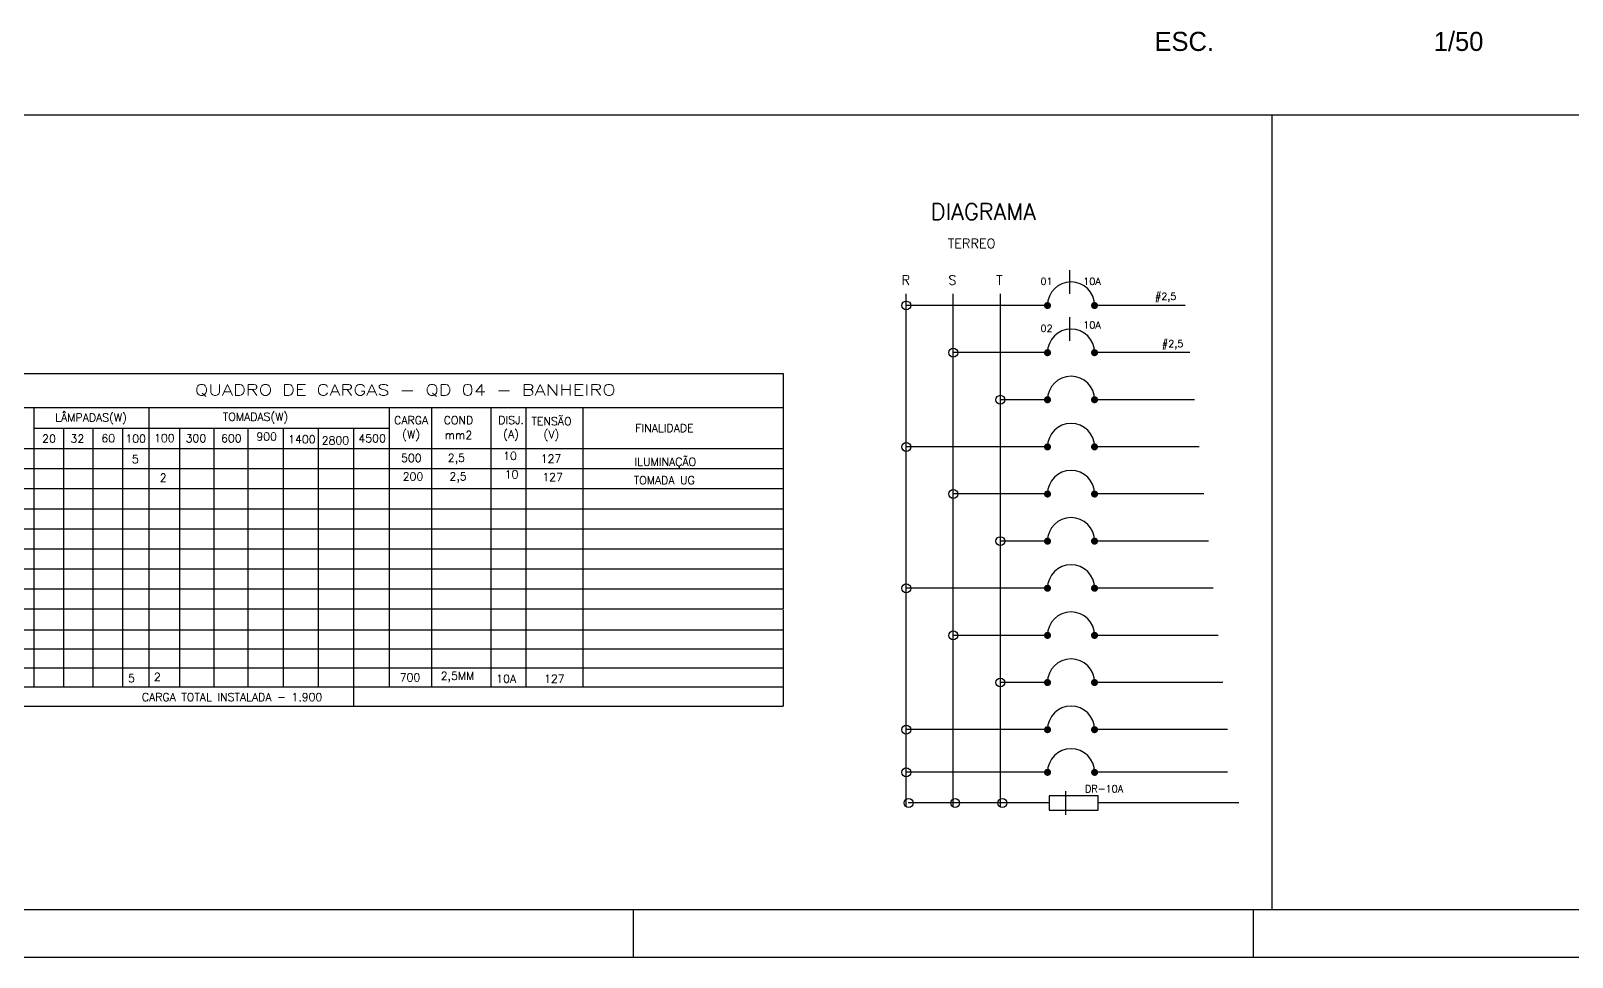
# Model space of a CAD drawing. Header units: inches. Extents: x 645122 to 645329, y 8794230 to 8794268.
# Drawn here: x 645133.84 to 645150, y 8794230.42 to 8794240.13 of the extents above; entities that cross this region are included whole.
import ezdxf
from ezdxf.enums import TextEntityAlignment as Align

# ---------------------------------------------------------------- set-up
doc = ezdxf.new("R2010")
doc.units = ezdxf.units.IN
doc.header["$LTSCALE"] = 8
doc.header["$MEASUREMENT"] = 0
for name, color, linetype in [('pena01', 8, 'Continuous'), ('pena02', 7, 'Continuous'), ('pena1', 8, 'Continuous'), ('pena3', 2, 'Continuous'), ('pena9', 6, 'Continuous')]:
    doc.layers.add(name, color=color, linetype=linetype)
doc.styles.add('ARIAL', font='arial.ttf', dxfattribs={"height": 36})
doc.styles.add('ROMANS', font='romans', dxfattribs={"height": 0.2})

msp = doc.modelspace()

# ---------------------------------------------------------------- linework, layer by layer
at = {"layer": 'pena02', "linetype": 'Continuous'}
for p, q in [((645144.733, 8794237.374), (645144.733, 8794237.621)), ((645144.733, 8794236.88), (645144.733, 8794237.127)), ((645144.692, 8794231.914), (645144.692, 8794232.161))]:
    msp.add_line(p, q, dxfattribs=at)
at = {"layer": 'pena02'}
for p, q in [((645143.018, 8794232), (645143.018, 8794237.374)), ((645143.511, 8794231.996), (645143.511, 8794237.374)), ((645144.005, 8794231.996), (645144.005, 8794237.374)), ((645144.499, 8794237.251), (645143.018, 8794237.251)), ((645145.941, 8794237.251), (645144.992, 8794237.251)), ((645144.499, 8794236.757), (645143.511, 8794236.757)), ((645145.991, 8794236.757), (645144.992, 8794236.757)), ((645133.137, 8794236.539), (645141.727, 8794236.539)), ((645141.727, 8794236.539), (645141.727, 8794234.073)), ((645133.137, 8794236.182), (645141.727, 8794236.182)), ((645133.874, 8794236.182), (645133.874, 8794234.073)), ((645135.079, 8794236.182), (645135.079, 8794234.073)), ((645137.597, 8794236.182), (645137.597, 8794234.073)), ((645138.043, 8794236.182), (645138.043, 8794234.073)), ((645138.664, 8794236.182), (645138.664, 8794234.073)), ((645139.032, 8794236.182), (645139.032, 8794234.073)), ((645139.627, 8794236.182), (645139.627, 8794234.073)), ((645144.499, 8794236.263), (645144.005, 8794236.263)), ((645146.04, 8794236.263), (645144.992, 8794236.263)), ((645133.874, 8794235.967), (645137.597, 8794235.967)), ((645134.183, 8794235.967), (645134.183, 8794234.073)), ((645134.492, 8794235.967), (645134.492, 8794234.073)), ((645134.801, 8794235.967), (645134.801, 8794234.073)), ((645135.4, 8794235.967), (645135.4, 8794234.073)), ((645135.76, 8794235.967), (645135.76, 8794234.073)), ((645136.115, 8794235.967), (645136.115, 8794234.073)), ((645136.485, 8794235.967), (645136.485, 8794234.073)), ((645136.855, 8794235.967), (645136.855, 8794234.073)), ((645137.225, 8794235.967), (645137.225, 8794234.073)), ((645133.137, 8794235.751), (645137.597, 8794235.751)), ((645137.597, 8794235.751), (645141.727, 8794235.751)), ((645144.499, 8794235.769), (645143.018, 8794235.769)), ((645146.089, 8794235.769), (645144.992, 8794235.769)), ((645133.137, 8794235.542), (645137.597, 8794235.542)), ((645137.597, 8794235.542), (645141.727, 8794235.542)), ((645133.137, 8794235.332), (645137.597, 8794235.332)), ((645137.597, 8794235.332), (645141.727, 8794235.332)), ((645144.499, 8794235.276), (645143.511, 8794235.276)), ((645146.139, 8794235.276), (645144.992, 8794235.276)), ((645133.137, 8794235.122), (645137.597, 8794235.122)), ((645137.597, 8794235.122), (645141.727, 8794235.122)), ((645133.137, 8794234.912), (645137.597, 8794234.912)), ((645137.597, 8794234.912), (645141.727, 8794234.912)), ((645133.137, 8794234.702), (645137.597, 8794234.702)), ((645137.597, 8794234.702), (645141.727, 8794234.702)), ((645144.499, 8794234.782), (645144.005, 8794234.782)), ((645146.188, 8794234.782), (645144.992, 8794234.782)), ((645133.137, 8794234.493), (645137.597, 8794234.493)), ((645137.597, 8794234.493), (645141.727, 8794234.493)), ((645133.137, 8794234.283), (645137.597, 8794234.283)), ((645137.597, 8794234.283), (645141.727, 8794234.283)), ((645144.499, 8794234.288), (645143.018, 8794234.288)), ((645146.237, 8794234.288), (645144.992, 8794234.288)), ((645133.137, 8794234.073), (645141.727, 8794234.073)), ((645133.874, 8794234.063), (645133.874, 8794233.254)), ((645134.183, 8794234.063), (645134.183, 8794233.254)), ((645134.492, 8794234.063), (645134.492, 8794233.254)), ((645134.801, 8794234.063), (645134.801, 8794233.254)), ((645135.079, 8794234.063), (645135.079, 8794233.254)), ((645135.4, 8794234.063), (645135.4, 8794233.254)), ((645135.76, 8794234.063), (645135.76, 8794233.254)), ((645136.115, 8794234.063), (645136.115, 8794233.254)), ((645136.485, 8794234.063), (645136.485, 8794233.254)), ((645136.855, 8794234.063), (645136.855, 8794233.254)), ((645137.225, 8794234.063), (645137.225, 8794233.054)), ((645137.597, 8794234.063), (645137.597, 8794233.254)), ((645138.043, 8794234.063), (645138.043, 8794233.254)), ((645138.664, 8794234.063), (645138.664, 8794233.254)), ((645139.032, 8794234.063), (645139.032, 8794233.254)), ((645139.627, 8794234.063), (645139.627, 8794233.254)), ((645141.727, 8794234.085), (645141.727, 8794234.073)), ((645141.727, 8794234.063), (645141.727, 8794233.054)), ((645133.137, 8794233.854), (645141.727, 8794233.854)), ((645144.499, 8794233.794), (645143.511, 8794233.794)), ((645146.287, 8794233.794), (645144.992, 8794233.794)), ((645133.137, 8794233.654), (645141.727, 8794233.654)), ((645133.137, 8794233.454), (645141.727, 8794233.454)), ((645133.137, 8794233.254), (645141.727, 8794233.254)), ((645144.499, 8794233.301), (645144.005, 8794233.301)), ((645146.336, 8794233.301), (645144.992, 8794233.301)), ((645133.137, 8794233.054), (645141.727, 8794233.054)), ((645144.499, 8794232.807), (645143.018, 8794232.807)), ((645146.386, 8794232.807), (645144.992, 8794232.807)), ((645144.499, 8794232.36), (645143.018, 8794232.36)), ((645146.386, 8794232.36), (645144.993, 8794232.36)), ((645144.518, 8794232.039), (645143.037, 8794232.039)), ((645146.504, 8794232.039), (645145.031, 8794232.039))]:
    msp.add_line(p, q, dxfattribs=at)
at = {"layer": 'pena02', "const_width": 0.037}
for points in [[(645144.499, 8794237.232, 1), (645144.499, 8794237.269, 1)], [(645144.992, 8794237.232, 1), (645144.992, 8794237.269, 1)], [(645144.499, 8794236.738, 1), (645144.499, 8794236.775, 1)], [(645144.992, 8794236.738, 1), (645144.992, 8794236.775, 1)], [(645144.499, 8794236.245, 1), (645144.499, 8794236.282, 1)], [(645144.992, 8794236.245, 1), (645144.992, 8794236.282, 1)], [(645144.499, 8794235.751, 1), (645144.499, 8794235.788, 1)], [(645144.992, 8794235.751, 1), (645144.992, 8794235.788, 1)], [(645144.499, 8794235.257, 1), (645144.499, 8794235.294, 1)], [(645144.992, 8794235.257, 1), (645144.992, 8794235.294, 1)], [(645144.499, 8794234.763, 1), (645144.499, 8794234.8, 1)], [(645144.992, 8794234.763, 1), (645144.992, 8794234.8, 1)], [(645144.499, 8794234.27, 1), (645144.499, 8794234.307, 1)], [(645144.992, 8794234.27, 1), (645144.992, 8794234.307, 1)], [(645144.499, 8794233.776, 1), (645144.499, 8794233.813, 1)], [(645144.992, 8794233.776, 1), (645144.992, 8794233.813, 1)], [(645144.499, 8794233.282, 1), (645144.499, 8794233.319, 1)], [(645144.992, 8794233.282, 1), (645144.992, 8794233.319, 1)], [(645144.499, 8794232.788, 1), (645144.499, 8794232.825, 1)], [(645144.992, 8794232.788, 1), (645144.992, 8794232.825, 1)], [(645144.499, 8794232.341, 1), (645144.499, 8794232.378, 1)], [(645144.993, 8794232.341, 1), (645144.993, 8794232.378, 1)]]:
    msp.add_lwpolyline(points, format="xyb", close=True, dxfattribs=at)
at = {"layer": 'pena02'}
msp.add_lwpolyline([(645144.518, 8794231.963), (645145.031, 8794231.963), (645145.031, 8794232.114), (645144.518, 8794232.114)], close=True, dxfattribs=at)
for centre in [(645143.018, 8794237.251), (645143.511, 8794236.757), (645144.005, 8794236.263), (645143.018, 8794235.769), (645143.511, 8794235.276), (645144.005, 8794234.782), (645143.018, 8794234.288), (645143.511, 8794233.794), (645144.005, 8794233.301), (645143.018, 8794232.807), (645143.018, 8794232.36), (645143.044, 8794232.039), (645143.531, 8794232.039), (645144.025, 8794232.039)]:
    msp.add_circle(centre, 0.0467, dxfattribs=at)
at = {"layer": 'pena02', "linetype": 'Continuous'}
for centre in [(645144.746, 8794237.251), (645144.746, 8794236.757), (645144.746, 8794236.263), (645144.746, 8794235.769), (645144.746, 8794235.276), (645144.746, 8794234.782), (645144.746, 8794234.288), (645144.746, 8794233.794), (645144.746, 8794233.301), (645144.746, 8794232.807), (645144.746, 8794232.36)]:
    msp.add_arc(centre, 0.247, 0, 180, dxfattribs=at)
at = {"layer": 'pena1'}
for p, q in [((645140.158, 8794230.423), (645140.158, 8794230.923)), ((645146.658, 8794230.423), (645146.658, 8794230.923)), ((645121.945, 8794230.423), (645165.158, 8794230.423))]:
    msp.add_line(p, q, dxfattribs=at)
at = {"layer": 'pena3'}
for p, q in [((645123.218, 8794239.25), (645146.852, 8794239.25)), ((645146.852, 8794239.25), (645146.852, 8794230.923)), ((645146.852, 8794239.25), (645153.701, 8794239.25))]:
    msp.add_line(p, q, dxfattribs=at)
at = {"layer": 'pena9'}
msp.add_line((645123.195, 8794230.923), (645164.658, 8794230.923), dxfattribs=at)

# ---------------------------------------------------------------- texts
at = {"layer": 'pena01', "color": 8, "insert": (645145.62, 8794240.118), "char_height": 0.2, "attachment_point": 1, "style": 'ARIAL'}
msp.add_mtext_dynamic_manual_height_columns('{\\fCentury Gothic|b0|i0|c0|p34;ESC.                               1/50}', width=27.96979, gutter_width=180, heights=[0], dxfattribs=at)
at = {"layer": 'pena02', "ltscale": 0.5, "style": 'ROMANS'}
msp.add_text('DIAGRAMA ', height=0.1728, dxfattribs=at).set_placement((645143.275, 8794238.147, 9.772))
at = {"layer": 'pena02', "style": 'ROMANS'}
msp.add_text('TERREO', height=0.0987, dxfattribs=at).set_placement((645143.454, 8794237.852, 9.772))
at = {"layer": 'pena02', "style": 'ROMANS', "oblique": -180, "text_generation_flag": 6}
for s, height, p in [('R', 0.0987, (645142.969, 8794237.468)), ('S', 0.0987, (645143.46, 8794237.468)), ('01', 0.0741, (645144.425, 8794237.468)), ('02', 0.0741, (645144.425, 8794236.975))]:
    msp.add_text(s, height=height, rotation=180, dxfattribs=at).set_placement(p)
at = {"layer": 'pena02', "style": 'ROMANS', "text_generation_flag": 6}
for s, height, p in [('T', 0.0987, (645143.961, 8794237.468)), ('10A', 0.0741, (645144.873, 8794237.468)), ('#2,5', 0.0741, (645145.625, 8794237.311)), ('10A', 0.0741, (645144.873, 8794237.01)), ('#2,5', 0.0741, (645145.697, 8794236.813)), ('DR-10A', 0.0741, (645144.892, 8794232.15))]:
    msp.add_text(s, height=height, rotation=180, dxfattribs=at).set_placement(p)
at = {"layer": 'pena02', "style": 'ROMANS', "width": 1.3}
msp.add_text('QUADRO DE CARGAS - QD 04 - BANHEIRO', height=0.11561, dxfattribs=at).set_placement((645137.767, 8794236.361), align=Align.MIDDLE)
at = {"layer": 'pena02', "style": 'ROMANS'}
for s, height, p in [('LÂMPADAS(W)', 0.08391, (645134.473, 8794236.075)), ('TOMADAS(W)', 0.0839, (645136.197, 8794236.079)), ('CARGA', 0.0839, (645137.828, 8794236.049)), ('COND', 0.0839, (645138.324, 8794236.049)), ('DISJ.', 0.0839, (645138.876, 8794236.051)), ('TENSÃO', 0.0839, (645139.299, 8794236.049)), ('FINALIDADE', 0.0839, (645140.483, 8794235.967)), ('20', 0.0839, (645134.032, 8794235.856)), ('32', 0.0839, (645134.329, 8794235.856)), ('60', 0.0839, (645134.653, 8794235.86)), ('100', 0.0839, (645134.94, 8794235.856)), ('100', 0.0839, (645135.241, 8794235.862)), ('300', 0.0839, (645135.572, 8794235.859)), ('600', 0.0839, (645135.943, 8794235.859)), ('900', 0.0839, (645136.313, 8794235.878)), ('1400', 0.0839, (645136.683, 8794235.849)), ('2800', 0.0839, (645137.034, 8794235.837)), ('4500', 0.0839, (645137.419, 8794235.859)), ('(W)', 0.0839, (645137.828, 8794235.894)), ('mm2', 0.0839, (645138.324, 8794235.894)), ('(A)', 0.0839, (645138.876, 8794235.896)), ('(V)', 0.0839, (645139.299, 8794235.894)), ('5', 0.0839, (645134.937, 8794235.641)), ('500', 0.0839, (645137.83, 8794235.653)), ('2,5', 0.0839, (645138.302, 8794235.642)), ('10', 0.0839, (645138.864, 8794235.675)), ('127', 0.0839, (645139.294, 8794235.646)), ('ILUMINAÇÃO', 0.0839, (645140.492, 8794235.612)), ('2', 0.0839, (645135.229, 8794235.447)), ('200', 0.0839, (645137.847, 8794235.459)), ('2,5', 0.0839, (645138.32, 8794235.448)), ('10', 0.0839, (645138.881, 8794235.481)), ('127', 0.0839, (645139.311, 8794235.453)), ('TOMADA UG', 0.0839, (645140.481, 8794235.42)), ('5', 0.0839, (645134.897, 8794233.346)), ('2', 0.0839, (645135.167, 8794233.359)), ('700', 0.0839, (645137.816, 8794233.354)), ('2,5MM', 0.0839, (645138.314, 8794233.358)), ('10A', 0.0839, (645138.824, 8794233.341)), ('127', 0.0839, (645139.329, 8794233.341)), ('CARGA TOTAL INSTALADA - 1.900', 0.08391, (645135.951, 8794233.148))]:
    msp.add_text(s, height=height, dxfattribs=at).set_placement(p, align=Align.MIDDLE)

doc.saveas('drawing.dxf')
